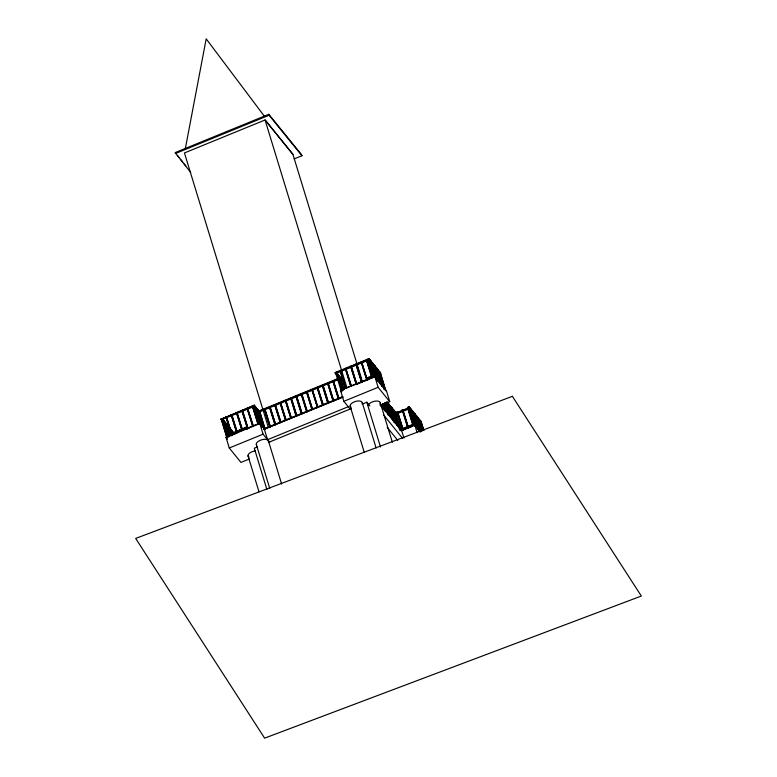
<?xml version="1.0" encoding="UTF-8"?>
<svg xmlns="http://www.w3.org/2000/svg" width="777" height="777" viewBox="0 0 777 777"><rect width="100%" height="100%" fill="white"/><g stroke="black" fill="none" stroke-linecap="round" stroke-linejoin="round"><path stroke-width="1.17" d="M185.208 149.339L206.187 38.85L264.549 116.472M294.143 158.926L301.952 155.73L301.67 154.827L268.823 114.316L175.097 152.632L190.656 172.377M175.379 153.545L269.104 115.229L301.952 155.73M253.574 406.643L221.396 419.794L220.998 419.298L254.186 405.225L258.858 410.984L264.238 428.71M232.236 435.013L226.389 416.725L225.893 416.928L231.332 434.722L231.74 435.217L226.301 417.424M236.616 432.566L231.177 414.772L231.672 414.568L237.509 432.857M241.9 430.4L236.461 412.606L236.956 412.412L242.453 429.584M242.23 410.246L248.077 428.535L242.638 410.742L241.734 410.45L247.581 428.739L242.142 410.946M247.513 408.09L253.351 426.379L247.513 408.09L247.018 408.294L252.855 426.583L247.416 408.789M254.332 405.351L253.176 405.827L258.751 424.116L259.906 423.64L254.332 405.351L220.998 419.298M368.521 360.12L335.547 373.591L335.14 373.038L369.182 359.071L380.74 373.319L369.046 358.615L335.004 372.639L339.714 378.681L340.87 378.205L336.159 372.115M378.38 381.536L374.65 376.942L373.494 377.408L367.89 359.091L369.221 358.828L374.679 376.699M226.865 437.587L221.26 419.259L222.591 419.007L227.71 435.751M335.411 373.135L338.704 371.794M345.347 388.257L339.957 370.619L340.355 371.115L368.385 359.664M341.433 391.598L335.887 373.815L337.043 373.348L342.249 390.025M255.031 408.168L256.187 407.692L261.8 425.699M374.504 376.981L369.726 361.354L370.882 360.878L376.515 378.962M341.754 389.258L337.723 376.078L338.879 375.612L343.415 390.093M371.561 363.617L372.717 363.141L378.176 381.012M296.056 416.21L290.54 397.941L338.112 378.496M290.501 398.038L258.168 411.256L258.566 411.752M258.935 411.373L259.839 411.664L265.132 429.001M264.219 409.217L269.92 427.039L264.219 409.217L265.112 409.508L270.415 426.845L264.714 409.013M274.796 424.388L269.502 407.051L269.998 406.847L275.699 424.679L269.998 406.847M280.079 422.232L274.776 404.895L275.272 404.691L280.973 422.523L275.272 404.691M285.363 420.075L280.06 402.739L280.555 402.535L286.257 420.367M285.344 400.582L291.045 418.414L290.637 417.919L285.344 400.582L285.839 400.378L291.54 418.211M338.248 378.953L258.304 411.713L258.702 412.208L338.646 379.448M290.54 397.941L290.938 398.436L337.403 379.448M380.011 383.78L375.233 368.143L376.389 367.667L381.857 385.538M231.808 435.052L230.439 430.584L231.595 430.108L232.964 434.576M245.765 427.311L232.372 433.294L232.779 433.789L246.309 428.263L245.765 427.311L245.998 428.01L244.842 428.486L245.853 427.554M368.745 379.749L368.065 377.535L373.844 375.174M232.372 433.294L245.911 427.768L246.309 428.263M237.84 431.206L240.967 429.934M243.046 429.079L245.425 428.02L245.833 428.515M366.647 378.564L367.803 378.088L366.793 379.021M373.135 376.126L368.463 378.03L368.065 377.535M379.467 373.416L380.623 372.941M373.271 376.583L368.852 378.389L368.308 377.437L368.716 377.933M259.79 423.222L258.605 423.659L259.965 423.436M340.404 390.316L374.786 376.233L375.184 376.728L340.404 390.316L341.744 391.977M373.378 377.03L374.504 376.486L385.722 390.355L380.235 372.406M249.504 458.945L240.977 462.432L229.273 447.999L226.02 437.354L259.848 423.582L264.578 429.409M226.748 437.208L228.049 436.868M231.371 435.363L235.79 433.556M245.746 429.487L249.058 428.137M356.42 384.392L361.936 382.138M364.141 381.235L367.453 379.885M263.578 428.972L342.638 396.658M342.735 396.989L264.297 429.059L267.55 439.704L348.232 406.721M263.724 429.428L343.045 397.154M229.273 447.999L263.073 434.188L269.706 442.366M340.588 390.666L343.842 401.311L378.108 387.305L389.743 401.66L380.215 405.555M257.624 446.853L254.283 448.222L266.909 489.529M268.764 442.298L351.214 408.595M362.354 404.05L366.812 402.224L369.833 405.953M420.745 421.882L421.241 421.678L409.178 406.837L407.449 407.546L412.908 425.417M406.05 428.885L402.68 430.254L402.35 429.73L396.911 411.936L397.805 412.228M407.634 427.573L402.195 409.78L402.69 409.576L408.527 427.865L402.69 409.576M408.051 407.391L409.207 406.915M413.626 425.631L408.022 407.313L409.353 407.051L414.811 424.922M408.168 407.77L409.324 407.294L420.881 421.542L419.726 422.018M386.995 401.758L396.066 412.937L408.362 407.915M395.046 413.869L408.498 408.372M396.435 413.442L402.039 411.159M404.273 410.237L407.643 408.867M395.454 414.364L407.779 409.324M414.986 426.33L409.858 409.576L411.014 409.1L416.657 427.185M416.482 427.476L411.693 411.839L412.849 411.363L418.657 430.856M413.529 414.102L414.685 413.626L420.153 431.497M420.153 432.002L415.374 416.365L416.521 415.889L421.309 431.526M400.068 429.623L413.141 424.281M420.338 421.387L420.833 421.183L423.552 430.079M400.213 430.079L413.277 424.737M405.915 427.894L409.188 426.563M400.038 430.672L414.646 424.708L420.328 431.711L414.86 413.84M403.875 429.244L412.587 425.679M413.51 425.252L414.665 424.786M401.301 430.672L414.84 425.165M408.284 427.962L411.645 426.592M362.344 381.468L292.91 154.351L265.132 119.959L184.45 152.943L268.405 427.564M292.91 154.351L265.054 119.988L346.95 387.859M421.299 422.115L420.765 421.163M369.221 359.168L369.619 359.664M416.831 418.453L418.997 421.124M379.768 373.407L379.506 373.368M373.572 366.093L374.553 365.404L380.011 383.275M379.079 372.882L384.023 389.423M368.026 359.547L373.805 366.666M402.195 409.78L402.593 410.275M414.782 425.165L420.007 431.604M374.854 376.66L386.538 391.093L386.14 390.598M380.613 384.294L382.109 386.14M383.595 387.976L385.839 390.734M396.911 411.936L402.748 430.225M368.56 377.331L368.958 377.826M387.14 402.214L396.066 412.937M389.102 406.245L393.881 422.212M390.52 408.275L392.783 411.072M380.206 404.176L401.641 430.555L403.923 438.005M380.341 404.632L396.192 424.174M397.688 426.019L401.301 430.186M177.389 155.458L178.924 157.343M180.449 159.227L182.741 162.053M184.266 163.937L185.79 165.822M383.819 415.209L402.641 438.413M387.208 427.369L397.785 440.413M336.927 373.047L340.734 377.748L344.25 389.063M339.355 378.496L339.753 378.991M343.842 401.311L350.398 409.382M291.074 398.892L290.676 398.397L291.045 398.989M295.92 415.753L296.377 416.229L290.938 398.436M280.06 402.739L285.412 419.415M274.776 404.895L280.478 422.727M269.502 407.051L275.204 424.883M257.177 411.091L253.03 405.691L253.428 406.186L221.26 419.337L220.862 418.842M264.442 428.953L259.712 423.125L226.554 436.674L227.088 437.626L226.69 437.13M236.461 412.606L241.958 429.788M244.93 428.224L245.338 428.719M231.177 414.772L236.674 431.944M240.151 430.176L240.549 430.672M239.656 430.38L240.054 430.876M235.266 432.838L234.372 432.536L234.771 433.032M233.275 432.226L222.416 418.793L228.02 437.111M234.12 433.498L222.562 419.25L221.406 419.716L223.572 422.387M225.107 423.999L228.691 436.072M225.009 424.174L228.623 428.622M226.02 437.354L227.476 439.16M421.163 421.658L423.96 430.575M420.367 420.629L423.096 429.564M423.271 430.468L420.192 420.425L419.046 420.891L422.115 430.944M418.356 418.162L422.29 430.652M416.695 416.103L421.134 430.623M417.21 418.628L420.959 430.914M413.024 411.577L418.492 429.448M409.178 406.837L417.123 432.614M408.197 407.527L409.906 413.102M408.537 410.275L412.975 424.796M402.933 411.392L408.032 428.069M398.145 413.345L403.244 430.021L397.406 411.732M395.59 412.354L401.068 429.904M393.929 410.305L399.232 427.641M393.754 410.091L399.057 427.428M394.444 412.83L399.388 429.011M392.094 408.042L397.397 425.378M391.919 407.828L397.222 425.165M392.608 410.567L397.193 425.592M386.49 391.016L389.743 401.66M380.06 372.202L385.528 390.064M390.258 405.779L395.561 423.115M390.083 405.565L395.386 422.902M390.763 408.304L395.357 423.329M383.857 388.014L378.224 369.93L377.068 370.406L381.847 386.043M393.725 420.852L388.247 403.302L387.092 403.768L391.686 418.793M376.563 367.88L382.022 385.751M386.936 402.408L391.89 418.589M386.771 402.195L391.715 418.376M374.728 365.617L380.186 383.488M385.79 402.428L390.19 416.773M385.975 403.37L389.86 416.083M385.615 402.661L389.85 416.53M372.892 363.354L378.35 381.225M384.664 402.476L388.199 414.034M384.838 403.418L388.024 413.82M385.169 405.002L388.354 415.404M371.901 364.734L376.68 380.371M383.712 403.467L386.363 411.771M383.692 403.894L386.159 411.985M374.786 376.233L378.108 387.305M369.046 358.615L374.65 376.942M382.585 403.516L384.528 409.508M382.556 403.943L384.683 410.878M368.065 359.304L373.183 376.049M381.983 404.934L382.692 407.245M381.808 404.72L382.517 407.031M381.779 405.138L382.488 407.449M372.649 377.758L366.851 359.625L372.241 377.263M380.293 402.797L392.346 442.22M380.303 404.03L381.012 406.342M371.814 376.864L366.355 359.829L371.756 377.467M367.366 379.924L361.577 361.781L366.967 379.429M356.692 364.442L362.092 382.08L356.293 363.947M366.812 402.224L380.497 446.969M362.286 402.719L376.107 447.94M268.823 114.316L269.104 115.229M351.194 385.295L345.736 368.259L351.126 385.897M345.639 368.958L350.699 385.499M345.241 368.463L350.631 386.101M346.251 388.558L340.452 370.415L345.843 388.063M340.355 371.115L345.415 387.655M350.087 406.002L364.267 452.369M338.879 375.612L343.249 389.879M339.899 379.448L342.919 389.326M337.043 373.348L342.414 390.909M341.103 391.171L340.705 390.676M339.112 398.756L333.411 380.924L338.714 398.261M338.267 397.805L332.915 381.128L338.218 398.465M333.838 400.922L328.137 383.09L333.43 400.427M333.343 401.117L327.641 383.284L332.935 400.621M328.059 403.282L322.358 385.45L327.661 402.787M317.638 406.235L312.296 389.559L317.589 406.895M312.713 409.547L307.012 391.725L312.315 409.052M311.868 408.595L306.517 391.919L311.82 409.256M307.43 411.713L301.729 393.881L307.032 411.218M306.934 411.907L301.233 394.085L306.536 411.412M301.301 412.917L295.959 396.241L301.253 413.578M285.839 400.378L291.132 417.715M280.555 402.535L285.858 419.871M259.431 411.169L264.734 428.506M268.483 441.064L281.595 483.964M264.287 428.049L259.343 411.868L254.186 405.225M258.197 410.169L263.636 427.962M258.022 409.955L263.461 427.748M256.866 410.431L261.975 427.107M255.371 409.275L263.073 434.188M253.351 406.041L258.809 423.912M258.634 424.223L252.768 405.856L258.226 423.727M256.284 444.347L269.755 488.403M236.956 412.412L242.395 430.196M247.999 455.856L258.994 491.792M231.672 414.568L237.111 432.362M229.934 428.059L231.983 434.761M226.389 416.725L231.808 434.547M228.098 425.796L231.167 435.848M227.923 425.582L231.002 435.635M228.953 429.438L230.652 435.023M226.088 423.319L230.021 435.81M226.767 426.058L229.506 434.984M224.252 421.056L229.03 436.684M223.096 421.522L227.535 436.043M221.435 419.473L226.894 437.344M256.604 445.066A6.323 3.011 -17 0 1 261.936 439.704A6.323 3.011 -17 0 1 268.386 441.899M351.126 407.284A6.323 3.011 -17 0 1 354.943 401.602A6.323 3.011 -17 0 1 362.189 403.554M249.048 457.129A6.323 3.011 -17 0 1 248.99 453.681A6.323 3.011 -17 0 1 255.254 450.883M368.191 405.244A6.323 3.011 -17 0 1 375.34 401.117A6.323 3.011 -17 0 1 380.196 403.632M404.992 427.661L404.904 428.35L404.992 427.661M410.275 425.495L410.178 426.194L410.275 425.495M512.393 396.319L135.674 538.432L264.617 738.15L641.326 596.037L512.393 396.319M361.48 362.48L361.082 361.985L366.87 380.118L361.48 362.48M356.196 364.636L355.798 364.141L361.596 382.284L356.196 364.636M351.418 366.598L351.01 366.103L356.808 384.236L351.418 366.598M350.922 366.802L350.514 366.307L356.313 384.44L350.922 366.802M323.251 385.742L322.853 385.246L328.554 403.078L323.251 385.742M317.978 387.898L317.57 387.402L323.271 405.235L317.978 387.898M317.482 388.102L317.074 387.606L322.776 405.439L317.482 388.102M312.199 390.258L311.8 389.763L317.502 407.595L312.199 390.258M296.853 396.532L296.455 396.037L302.156 413.869L296.853 396.532M291.569 398.688L291.171 398.193L296.872 416.025L291.569 398.688M252.671 406.556L252.272 406.06L258.139 424.427L252.671 406.556"/></g></svg>
